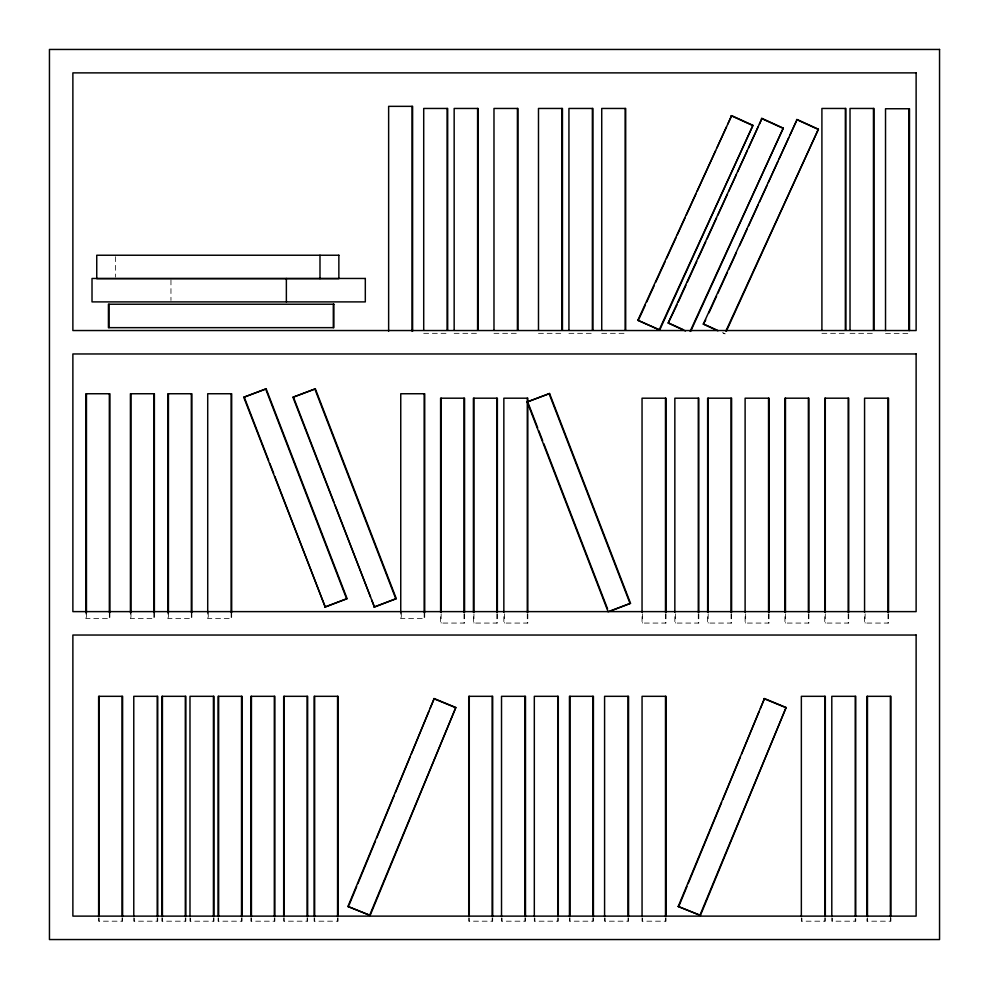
<?xml version="1.0" encoding="UTF-8"?>
<svg xmlns="http://www.w3.org/2000/svg" width="989" height="989" viewBox="0 0 989 989"><rect width="100%" height="100%" fill="white"/><g stroke="black" fill="none" stroke-linecap="round" stroke-linejoin="round"><path stroke-width="0.74" stroke-dasharray="4.95 3.71" d="M423.712 333.33L447.683 333.33M454.161 333.33L478.132 333.33M493.981 333.33L517.952 333.33M538.486 333.33L562.457 333.33M568.935 333.33L592.906 333.33M601.732 333.33L625.703 333.33M821.908 333.33L845.879 333.33M850.021 333.33L873.992 333.33M885.526 333.627L909.497 333.627M722.489 332.638L725.147 333.849L721.933 332.638M890.904 918.101L890.904 921.192L866.933 921.192L866.933 918.657M890.36 916.123L890.36 921.192M888.542 613.823L888.542 623.07L864.571 623.07L864.571 613.823M887.998 613.823L887.998 623.07M867.477 918.101L867.477 921.192M865.128 613.823L865.128 623.07M855.769 918.657L855.769 921.192L831.798 921.192L831.798 918.101M855.213 918.657L855.213 921.192M848.723 613.823L848.723 623.07L824.752 623.07L824.752 613.823M848.179 613.823L848.179 623.07M832.342 918.101L832.342 921.192M825.296 613.823L825.296 623.07M825.321 918.101L825.321 921.192L801.35 921.192L801.35 918.101M824.764 918.101L824.764 921.192M808.903 613.823L808.903 623.07L784.932 623.07L784.932 613.823M808.359 613.823L808.359 623.07M801.894 918.101L801.894 921.192M785.476 613.823L785.476 623.07M769.083 613.823L769.083 623.07L745.113 623.07L745.113 613.823M768.54 613.823L768.54 623.07M745.657 613.823L745.657 623.07M731.6 613.823L731.6 623.07L707.63 623.07L707.63 613.823M731.056 613.823L731.056 623.07M708.186 613.823L708.186 623.07M698.815 613.823L698.815 623.07L674.844 623.07L674.844 613.823M698.271 613.823L698.271 623.07M675.388 613.823L675.388 623.07M666.017 613.823L666.017 623.07L642.046 623.07L642.046 613.823M666.03 918.101L666.03 921.192L642.059 921.192L642.059 918.101M665.473 613.823L665.473 623.07M665.486 918.101L665.486 921.192M642.603 613.823L642.603 623.07M642.615 918.101L642.615 921.192M628.559 918.101L628.559 921.192L604.588 921.192L604.588 918.101M628.015 918.101L628.015 921.192M605.132 918.101L605.132 921.192M593.425 918.101L593.425 921.192L569.454 921.192L569.454 918.101M592.868 918.101L592.868 921.192M569.998 918.101L569.998 921.192M558.291 918.101L558.291 921.192L534.32 921.192L534.32 918.101M557.734 918.101L557.734 921.192M534.864 918.101L534.864 921.192M527.817 613.823L527.817 623.07L503.846 623.07L503.846 613.823M527.273 613.823L527.273 623.07M525.493 918.101L525.493 921.192L501.522 921.192L501.522 918.101M524.949 918.101L524.949 921.192M504.402 613.823L504.402 623.07M502.066 918.101L502.066 921.192M497.368 613.823L497.368 623.07L473.397 623.07L473.397 613.823M496.824 613.823L496.824 623.07M492.695 918.101L492.695 921.192L468.724 921.192L468.724 918.101M492.151 918.101L492.151 921.192M473.941 613.823L473.941 623.07M469.281 918.101L469.281 921.192M464.57 613.823L464.57 623.07L440.599 623.07L440.599 613.823M464.026 613.823L464.026 623.07M441.156 613.823L441.156 623.07M424.726 612.451L424.726 618.62L400.755 618.62L400.755 612.451M424.17 612.451L424.17 618.62M401.299 612.451L401.299 618.62M338.102 918.101L338.102 921.192L314.131 921.192L314.131 918.101M337.558 918.101L337.558 921.192M314.675 918.101L314.675 921.192M307.653 918.101L307.653 921.192L283.682 921.192L283.682 918.101M307.109 918.101L307.109 921.192M284.226 918.101L284.226 921.192M274.855 918.101L274.855 921.192L250.885 921.192L250.885 918.101M274.312 918.101L274.312 921.192M251.441 918.101L251.441 921.192M242.07 918.101L242.07 921.192L218.099 921.192L218.099 918.101M241.514 918.101L241.514 921.192M231.686 612.451L231.686 618.62L207.715 618.62L207.715 612.451M231.142 612.451L231.142 618.62M218.643 918.101L218.643 921.192M213.958 918.101L213.958 921.192L189.987 921.192L189.987 918.101M213.414 918.101L213.414 921.192M208.259 612.451L208.259 618.62M191.866 612.451L191.866 618.62L167.895 618.62L167.895 612.451M191.322 612.451L191.322 618.62M190.531 918.101L190.531 921.192M185.845 918.101L185.845 921.192L161.875 921.192L161.875 918.101M185.302 918.101L185.302 921.192M170.961 279.936L170.961 300.421M168.439 612.451L168.439 618.62M162.431 918.101L162.431 921.192M157.745 918.101L157.745 921.192L133.775 921.192L133.775 918.101M157.189 918.101L157.189 921.192M154.383 612.451L154.383 618.62L130.412 618.62L130.412 612.451M153.839 612.451L153.839 618.62M134.319 918.101L134.319 921.192M130.968 612.451L130.968 618.62M122.611 918.101L122.611 921.192L98.628 921.192L98.628 918.101M122.055 918.101L122.055 921.192M115.626 256.695L115.626 277.192M109.878 612.451L109.878 618.62L85.907 618.62L85.907 612.451M109.334 612.451L109.334 618.62M99.184 918.101L99.184 921.192M86.463 612.451L86.463 618.62"/><path stroke-width="1.48" d="M347.943 906.48L434.171 698.58L455.83 707.506L370.146 915.406L347.943 906.48L370.146 915.406M349.08 905.046L356.708 886.54M357.882 883.696L375.486 840.971M376.661 838.128L394.265 795.403M395.439 792.56L410.114 756.956M411.288 754.113L428.892 711.388M430.067 708.544L434.171 698.58M369.589 915.406L455.83 707.506M678.219 906.48L764.448 698.58L786.107 707.506L700.422 915.406L678.219 906.48L700.422 915.406M679.344 905.046L686.972 886.54M688.146 883.696L721.611 802.524M722.774 799.681L740.39 756.956M741.565 754.113L759.169 711.388M760.343 708.544L764.448 698.58M699.866 915.406L786.107 707.506M637.843 320.275L731.637 115.651L752.95 125.368L659.7 329.992L637.843 320.275L659.7 329.992M638.387 320.275L645.421 304.859M646.695 302.053L654.359 285.24M655.633 282.434L665.214 261.405M666.499 258.611L676.08 237.583M677.354 234.776L685.018 217.963M686.292 215.157L695.873 194.141M697.146 191.334L715.677 150.687M716.951 147.893L726.532 126.864M727.805 124.058L731.637 115.651M659.156 329.992L752.95 125.368M685.488 330.944L668.168 323.057L761.963 118.433L783.276 128.15L690.668 331.364M668.168 323.057L677.02 304.835M678.293 302.028L685.958 285.215M687.231 282.409L696.812 261.393M698.098 258.586L705.763 241.773M707.036 238.967L716.617 217.939M717.89 215.145L727.471 194.116M728.757 191.31L736.422 174.497M737.695 171.69L747.276 150.674M748.549 147.868L758.13 126.839M759.416 124.045L761.963 118.433M690.124 331.364L783.276 128.15M717.94 330.808L703.29 324.132L797.085 119.508L818.398 129.225L726.421 331.043M703.29 324.132L705.75 319.929M708.94 312.92L716.605 296.107M717.89 293.3L727.471 272.272M728.745 269.478L736.409 252.652M739.599 245.643L747.264 228.83M748.537 226.024L758.118 205.007M759.404 202.201L767.068 185.388M768.342 182.582L777.923 161.553M779.196 158.759L788.777 137.731M790.063 134.924L796.442 120.918M725.877 331.043L818.398 129.225M243.751 397.269L266.152 388.838L347.102 598.629L325.245 607.061L243.751 397.269L266.152 388.838M292.942 397.269L315.343 388.838L396.292 598.629L374.435 607.061L292.942 397.269L315.343 388.838M630.525 603.315L608.124 611.746L527.174 401.954L549.575 393.523L630.525 603.315L610.04 611.227M549.575 393.523L527.174 401.954M324.701 607.061L347.102 598.629M373.891 607.061L396.292 598.629M763.904 698.58L785.563 707.506M433.627 698.58L455.286 707.506M796.541 119.508L817.854 129.225M761.419 118.433L782.732 128.15M731.094 115.651L752.406 125.368M703.834 324.132L717.161 330.202M668.712 323.057L683.374 329.733M549.031 393.523L629.981 603.315M528.274 403.401L537.707 427.829M538.807 430.697L542.689 440.76M543.802 443.628L607.567 608.878M314.786 388.838L395.736 598.629M293.486 397.269L333.961 502.165M335.073 505.045L370.554 597.01M371.666 599.878L374.435 607.061M265.596 388.838L346.546 598.629M244.295 397.269L268.687 460.503M269.799 463.371L273.681 473.434M274.794 476.302L325.245 607.061M909.497 330.536L909.497 108.753L885.526 108.753L885.526 330.536M908.953 108.753L908.953 330.536M890.904 916.568L890.904 696.318L866.933 696.318L866.933 916.123M890.36 696.318L890.36 916.123M888.542 612.29L888.542 398.196L864.571 398.196L864.571 612.29M887.998 398.196L887.998 612.29M873.992 330.252L873.992 108.456L850.021 108.456L850.021 330.252M873.448 108.456L873.448 330.252M867.477 696.318L867.477 916.568M855.769 916.123L855.769 696.318L831.798 696.318L831.798 916.568M855.213 696.318L855.213 916.123M848.723 612.29L848.723 398.196L824.752 398.196L824.752 612.29M848.179 398.196L848.179 612.29M845.879 330.252L845.879 108.456L821.908 108.456L821.908 330.252M845.335 108.456L845.335 330.252M825.296 398.196L825.296 612.29M825.321 916.568L825.321 696.318L801.35 696.318L801.35 916.568M824.764 696.318L824.764 916.568M808.903 612.29L808.903 398.196L784.932 398.196L784.932 612.29M808.359 398.196L808.359 612.29M785.476 398.196L785.476 612.29M769.083 612.29L769.083 398.196L745.113 398.196L745.113 612.29M768.54 398.196L768.54 612.29M731.6 612.29L731.6 398.196L707.63 398.196L707.63 612.29M731.056 398.196L731.056 612.29M708.186 398.196L708.186 612.29M698.815 612.29L698.815 398.196L674.844 398.196L674.844 612.29M698.271 398.196L698.271 612.29M666.017 612.29L666.017 398.196L642.046 398.196L642.046 612.29M666.03 916.568L666.03 696.318L642.059 696.318L642.059 916.568M665.473 398.196L665.473 612.29M665.486 696.318L665.486 916.568M628.559 916.568L628.559 696.318L604.588 696.318L604.588 916.568M628.015 696.318L628.015 916.568M625.703 330.252L625.703 108.456L601.732 108.456L601.732 330.252M625.147 108.456L625.147 330.252M593.425 916.568L593.425 696.318L569.454 696.318L569.454 916.568M592.906 330.252L592.906 108.456L568.935 108.456L568.935 330.252M592.868 696.318L592.868 916.568M592.362 108.456L592.362 330.252M569.998 696.318L569.998 916.568M562.457 330.252L562.457 108.456L538.486 108.456L538.486 330.252M561.913 108.456L561.913 330.252M558.291 916.568L558.291 696.318L534.32 696.318L534.32 916.568M557.734 696.318L557.734 916.568M527.817 612.29L527.817 398.196L503.846 398.196L503.846 612.29M527.273 398.196L527.273 612.29M525.493 916.568L525.493 696.318L501.522 696.318L501.522 916.568M524.949 696.318L524.949 916.568M517.952 330.252L517.952 108.456L493.981 108.456L493.981 330.252M517.408 108.456L517.408 330.252M497.368 612.29L497.368 398.196L473.397 398.196L473.397 612.29M496.824 398.196L496.824 612.29M492.695 916.568L492.695 696.318L468.724 696.318L468.724 916.568M492.151 696.318L492.151 916.568M478.132 330.252L478.132 108.456L454.161 108.456L454.161 330.252M477.588 108.456L477.588 330.252M473.941 398.196L473.941 612.29M469.281 696.318L469.281 916.568M464.57 612.29L464.57 398.196L440.599 398.196L440.599 612.29M464.026 398.196L464.026 612.29M447.683 330.252L447.683 108.456L423.712 108.456L423.712 330.252M447.127 108.456L447.127 330.252M441.156 398.196L441.156 612.29M424.726 612.451L424.726 393.746L400.755 393.746L400.755 612.451M424.17 393.746L424.17 612.451M412.611 331.204L412.611 106.342L388.64 106.342L388.64 331.204M412.067 106.342L412.067 331.204M338.102 916.568L338.102 696.318L314.131 696.318L314.131 916.568M337.558 696.318L337.558 916.568M333.305 304.229L333.305 327.656M319.991 255.236L319.991 278.663M314.675 696.318L314.675 916.568M307.653 916.568L307.653 696.318L283.682 696.318L283.682 916.568M307.109 696.318L307.109 916.568M286.365 278.465L286.365 301.892M284.226 696.318L284.226 916.568M274.855 916.568L274.855 696.318L250.885 696.318L250.885 916.568M274.312 696.318L274.312 916.568M251.441 696.318L251.441 916.568M242.07 916.568L242.07 696.318L218.099 696.318L218.099 916.568M241.514 696.318L241.514 916.568M231.686 612.451L231.686 393.746L207.715 393.746L207.715 612.451M231.142 393.746L231.142 612.451M218.643 696.318L218.643 916.568M213.958 916.568L213.958 696.318L189.987 696.318L189.987 916.568M213.414 696.318L213.414 916.568M191.866 612.451L191.866 393.746L167.895 393.746L167.895 612.451M191.322 393.746L191.322 612.451M185.845 916.568L185.845 696.318L161.875 696.318L161.875 916.568M185.302 696.318L185.302 916.568M168.439 393.746L168.439 612.451M162.431 696.318L162.431 916.568M157.745 916.568L157.745 696.318L133.775 696.318L133.775 916.568M157.189 696.318L157.189 916.568M154.383 612.451L154.383 393.746L130.412 393.746L130.412 612.451M153.839 393.746L153.839 612.451M130.968 393.746L130.968 612.451M122.611 916.568L122.611 696.318L98.628 696.318L98.628 916.568M122.055 696.318L122.055 916.568M109.878 612.451L109.878 393.746L85.907 393.746L85.907 612.451M109.334 393.746L109.334 612.451M108.988 304.229L108.988 327.656M99.184 696.318L99.184 916.568M86.463 393.746L86.463 612.451M939.55 49.45L49.45 49.45L49.45 939.55L939.55 939.55L939.55 49.45M916.123 72.877L72.877 72.877L72.877 330.536L916.123 330.536L916.123 72.877M338.856 255.236L96.749 255.236L96.749 278.663L338.856 278.663L338.856 255.236M365.312 278.465L92.014 278.465L92.014 301.892L365.312 301.892L365.312 278.465M333.849 304.229L108.431 304.229L108.431 327.656L333.849 327.656L333.849 304.229M916.123 353.963L72.877 353.963L72.877 611.622L916.123 611.622L916.123 353.963M916.123 635.037L72.877 635.037L72.877 916.123L916.123 916.123L916.123 635.037"/></g></svg>
